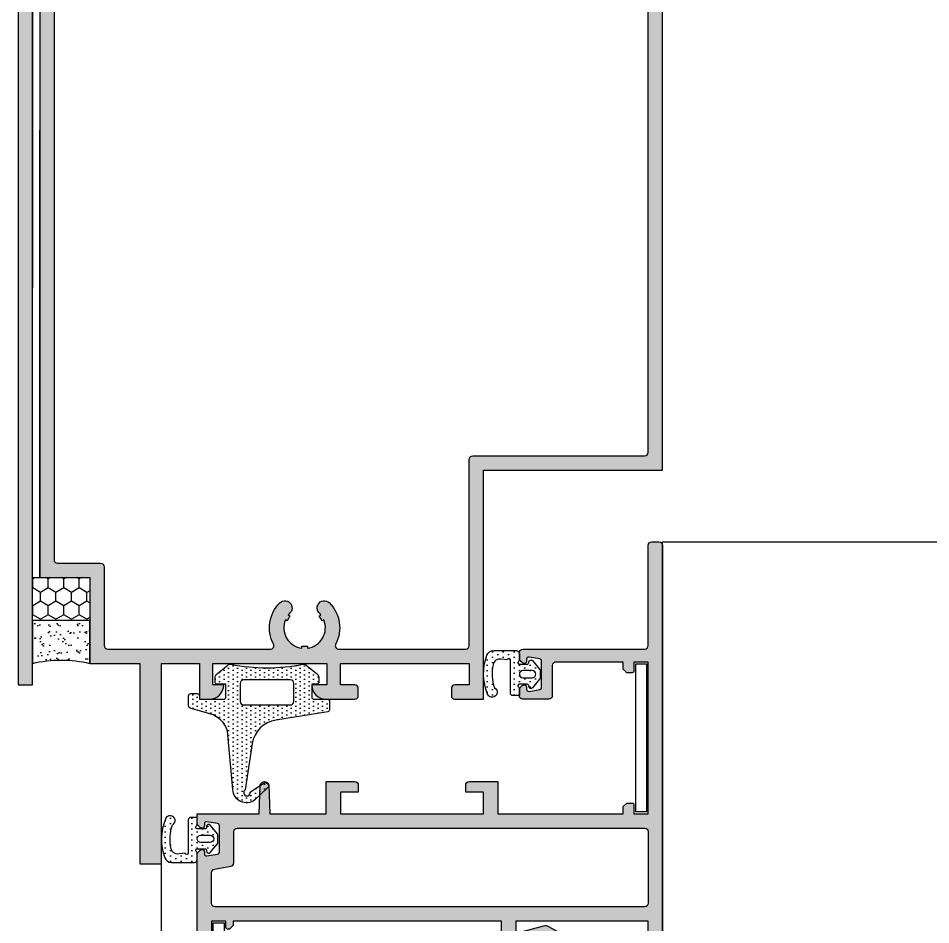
# Model space of a CAD drawing. Header units: millimetres. Extents: x 12351878 to 12381578, y 696206 to 738256.
# Drawn here: x 12366444.5 to 12366572, y 710675 to 710801.7 of the extents above; entities that cross this region are included whole.
import ezdxf

# ---------------------------------------------------------------- set-up
doc = ezdxf.new("R2010")
doc.units = ezdxf.units.MM
doc.header["$LTSCALE"] = 1000
doc.linetypes.add('HIDDEN', pattern=[0.125, 0.0625, -0.0625])
doc.linetypes.add('HIDDENX2', pattern=[19.049999999999997, 12.7, -6.35])
for name, color, linetype in [('ALUM', 1, 'Continuous'), ('ELASTOMER', 6, 'Continuous'), ('ELASTOMER-V', 241, 'Continuous'), ('EXTRUSION-V', 141, 'Continuous'), ('EXTRUSION1', 4, 'Continuous'), ('SFC-ELASTOMER', 6, 'Continuous'), ('SILICONE', 8, 'Continuous'), ('STEEL-V', 71, 'Continuous'), ('SYMBOL', 7, 'Continuous'), ('型材断面填充', 254, 'Continuous'), ('铝板断面填充', 14, 'Continuous')]:
    doc.layers.add(name, color=color, linetype=linetype)

# ---------------------------------------------------------------- blocks, each defined once
blk = doc.blocks.new('20221207-LC01')
at = {"layer": '型材断面填充', "linetype": 'ByBlock'}
h = blk.add_hatch(color=256, dxfattribs=at)
edge = h.paths.add_edge_path(flags=16)
edge.add_line((-77.49995091736491, -24.99999951523569), (-54.78643917713634, -24.99999951523205))
edge.add_arc((-54.78643917713634, -24.49999951523569), 0.499999999996362, 270, 387.5784680260456)
edge.add_arc((-49.99999999953434, -21.99999951012796), 4.900000002445059, 134.8571655565898, 207.5784680256722, ccw=False)
edge.add_arc((-52.75083308852481, -19.23541684094016), 1.00000000010651, 29.999999992380083, 134.8571655165819, ccw=False)
edge.add_arc((-52.75083308886678, -19.23541684479278), 1.0000000023364, -45.14283430269461, 30.000000173748788, ccw=False)
edge.add_arc((-49.99999999967258, -21.99999951409336), 2.900000000232935, 134.8571655231446, 142.071858230947)
edge.add_line((-52.28746859253442, -20.21744869068789), (-52.02485954591248, -20.3690660944485))
edge.add_arc((-49.99999999974534, -21.99999951378049), 2.599999999999641, 141.1501169029311, 158.8498830995593)
edge.add_line((-52.4248595458921, -21.06188641747576), (-52.68746859254315, -20.91026901369332))
edge.add_arc((-49.99999999976717, -21.99999951381324), 2.900000000008436, 157.9281417662872, 262.0718582336415)
edge.add_line((-50.3999999997759, -24.8722808370876), (-50.39999999976135, -24.56904602956638))
edge.add_arc((-49.99999999981083, -21.99999951385689), 2.59999999996913, 261.1501169025685, 278.8498830993819)
edge.add_line((-49.59999999977299, -24.56904602955183), (-49.59999999975844, -24.87228083710215))
edge.add_arc((-49.99999999976717, -21.9999995138387), 2.899999999995694, 277.9281417663882, 382.0718582338874)
edge.add_line((-47.31253140700574, -20.91026901371515), (-47.57514045364223, -21.06188641747576))
edge.add_arc((-49.99999999976717, -21.9999995138096), 2.59999999998967, 21.15011690121243, 38.84988309807128)
edge.add_line((-47.97514045363641, -20.3690660944485), (-47.71253140699991, -20.21744869068061))
edge.add_arc((-50.0000000237269, -21.99999948705226), 2.900000002440701, 37.92814105793242, 45.14283372835929)
edge.add_arc((-47.24916690957616, -19.23541684239899), 1.000000000254852, 149.9999999897899, 225.1428344636467, ccw=False)
edge.add_arc((-47.24916691276303, -19.23541684252632), 0.9999999975553509, 45.142834340520096, 149.9999998921747, ccw=False)
edge.add_arc((-49.99999999399006, -21.99999951306381), 4.899999995370117, -27.57846795289248, 45.14283448972873, ccw=False)
edge.add_arc((-45.21356081948034, -24.49999950881102), 0.500000000003097, 152.4215320474247, 270.0000000158415)
edge.add_line((-45.21356081934209, -24.99999950881465), (-27.50000233153696, -24.99999950377605))
edge.add_arc((-27.50000233168248, -24.49999950377605), 0.5, 270.0000000166752, 360)
edge.add_line((-27.00000233168248, -24.49999950377605), (-27.00000233168248, 1.499999999996362))
edge.add_arc((-26.50000233168248, 1.499999999996362), 0.5, 90, 180, ccw=False)
edge.add_line((-26.50000233168248, 1.999999999996362), (-2.5, 2))
edge.add_arc((-2.5, 2.5), 0.5, 270, 360)
edge.add_line((-2, 2.5), (-2, 97.5))
edge.add_arc((-2.5, 97.5), 0.5, 0, 90)
edge.add_line((-2.5, 98), (-45.21356082900456, 97.99999999999272))
edge.add_arc((-45.21356082900456, 97.49999999999272), 0.5, 90, 207.5784680611097)
edge.add_arc((-50.0000000007567, 94.9999999942047), 4.89999999757917, -45.14283440381678, 27.578468060813123, ccw=False)
edge.add_arc((-47.24916691277031, 92.235417327287), 0.9999999975561356, 210.0000001080058, 314.8571656596284, ccw=False)
edge.add_arc((-47.24916690957616, 92.23541732715967), 1.000000000259716, 134.8571655366488, 210.0000000101822, ccw=False)
edge.add_arc((-50.00000002376328, 94.99999997189298), 2.900000002518095, 314.857166270933, 322.0718589412621)
edge.add_line((-47.71253140699991, 93.21744917544129), (-47.97514045363641, 93.36906657920917))
edge.add_arc((-49.99999999975262, 94.99999999857391), 2.599999999980514, 321.1501169016652, 338.8498830984475)
edge.add_line((-47.57514045364223, 94.06188690222916), (-47.31253140700574, 93.91026949847583))
edge.add_arc((-49.99999999976717, 94.99999999859938), 2.899999999996318, 337.9281417661126, 442.0718582336118)
edge.add_line((-49.59999999975844, 97.87228132186283), (-49.59999999977299, 97.5690465143125))
edge.add_arc((-49.99999999981083, 94.99999999861757), 2.599999999968184, 81.15011690061799, 98.84988309743153)
edge.add_line((-50.39999999976135, 97.56904651432706), (-50.3999999997759, 97.87228132184828))
edge.add_arc((-49.99999999976717, 94.99999999857391), 2.900000000006504, 97.92814176635848, 202.0718582335795)
edge.add_line((-52.68746859254315, 93.91026949846128), (-52.4248595458921, 94.06188690223644))
edge.add_arc((-49.99999999975262, 94.99999999853753), 2.599999999991428, 201.1501169004238, 218.8498830971071)
edge.add_line((-52.02485954591248, 93.36906657920917), (-52.28746859253442, 93.21744917544856))
edge.add_arc((-49.99999999966531, 94.99999999883585), 2.900000000227811, 217.9281417686812, 225.1428344765507)
edge.add_arc((-52.75083308885951, 92.23541732954982), 1.000000002326399, -30.00000017377681, 45.142834302990025, ccw=False)
edge.add_arc((-52.75083308852481, 92.23541732570084), 1.000000000113936, 225.1428344832711, 330.0000000076199, ccw=False)
edge.add_arc((-49.99999999805004, 94.99999998826752), 4.899999998798195, 152.4215318748231, 225.142834376469, ccw=False)
edge.add_arc((-54.7864391680705, 97.49999999999636), 0.4999999999956397, 332.4215318743708, 450)
edge.add_line((-54.7864391680705, 97.99999999999636), (-77.49995091736491, 97.99999999999636))
edge.add_arc((-77.49995091736491, 97.49999999999636), 0.5, 90, 180)
edge.add_line((-77.99995091736491, 97.49999999999636), (-77.99995091736491, 86.49999999998909))
edge.add_arc((-78.49995091736491, 86.49999999998909), 0.5, -90, 0, ccw=False)
edge.add_line((-78.49995091736491, 85.99999999998909), (-84.49995091736491, 85.99999999998909))
edge.add_arc((-84.49995091736491, 85.49999999998909), 0.5, 90, 180)
edge.add_line((-84.99995091736491, 85.49999999998909), (-84.99995091736491, -12.49999951354039))
edge.add_arc((-84.49995091736491, -12.49999951354039), 0.5, 180, 270)
edge.add_line((-84.49995091736491, -12.99999951354039), (-78.49995091736491, -12.99999951354039))
edge.add_arc((-78.49995091736491, -13.49999951354039), 0.5, 0, 90, ccw=False)
edge.add_line((-77.99995091736491, -13.49999951354039), (-77.99995091736491, -24.49999951523569))
edge.add_arc((-77.49995091736491, -24.49999951523569), 0.5, 180, 270)
edge = h.paths.add_edge_path()
edge.add_line((-86.99995091736491, 87.99999999998909), (-86.99995091736491, -14.99999951354039))
edge.add_line((-86.99995091736491, -14.99999951354039), (-79.99995091736491, -14.99999951354039))
edge.add_line((-79.99995091736491, -14.99999951354039), (-79.99995091736491, -26.99999951354039))
edge.add_line((-79.99995091736491, -26.99999951354039), (-73.00000233168248, -26.99999951354039))
edge.add_line((-73.00000233168248, -26.99999951354039), (-73.00000233168248, -54.99999950539859))
edge.add_line((-73.00000233168248, -54.99999950539859), (-70.00000233168248, -54.99999950539859))
edge.add_line((-70.00000233168248, -54.99999950539859), (-70.00000233168976, -26.99999951354039))
edge.add_line((-70.00000233168976, -26.99999951354039), (-64.70000233291648, -26.99999951354403))
edge.add_line((-64.70000233291648, -26.99999951354403), (-64.7000023315777, -31.99999951352947))
edge.add_line((-64.7000023315777, -31.99999951352947), (-63.30000233161263, -31.9999995131584))
edge.add_arc((-63.30000233215105, -29.9999995131584), 2, 270.0000000154246, 360.0000000156331)
edge.add_line((-61.30000233215105, -29.9999995126127), (-62.80000233215105, -29.99999951302016))
edge.add_line((-62.80000233215105, -29.99999951302016), (-62.80000233295141, -26.99999951354403))
edge.add_line((-62.80000233295141, -26.99999951354403), (-46.90000233295723, -26.99999950926576))
edge.add_line((-46.90000233295723, -26.99999950926576), (-46.90000233215687, -29.99999950926576))
edge.add_line((-46.90000233215687, -29.99999950926576), (-49.0000023321918, -29.99999950981874))
edge.add_arc((-47.00000233217725, -29.99999950928031), 2.000000000014552, 180.0000000154246, 270.0000000154246)
edge.add_line((-47.00000233163883, -31.99999950929487), (-43.00000233165338, -31.99999950821802))
edge.add_arc((-43.00000233179162, -31.49999950821439), 0.500000000003638, 270.0000000158415, 360.0000000158415)
edge.add_line((-42.50000233178434, -31.49999950807614), (-42.50000233204628, -30.49999950390702))
edge.add_arc((-43.00000233204628, -30.49999950403799), 0.5, 1.50077398755163e-08, 90)
edge.add_line((-43.00000233204628, -29.99999950404163), (-45.00000233217725, -29.99999950404163))
edge.add_line((-45.00000233217725, -29.99999950404163), (-45.00000233299215, -26.99999950875645))
edge.add_line((-45.00000233299215, -26.99999950875645), (-27.00000233299215, -26.99999950363417))
edge.add_line((-27.00000233299215, -26.99999950363417), (-27.00000233217725, -29.99999950363417))
edge.add_line((-27.00000233217725, -29.99999950363417), (-29.0000023321918, -29.99999950417623))
edge.add_arc((-29.00000233205355, -30.49999950418351), 0.500000000007276, 90.00000001584151, 180.0000000158415)
edge.add_line((-29.50000233206083, -30.49999950432175), (-29.50000233178434, -31.49999950432539))
edge.add_arc((-29.00000233178434, -31.49999950418714), 0.5, 180.0000000158415, 270.0000000150077)
edge.add_line((-29.00000233165338, -31.99999950418714), (-25.00000233168248, -31.99999950313941))
edge.add_line((-25.00000233168248, -31.99999950313941), (-25.00000233168248, -3.637978807091713e-12))
edge.add_line((-25.00000233168248, -3.637978807091713e-12), (0, 0))
edge.add_line((0, 0), (0, 100))
edge.add_line((0, 100), (-79.99995091736491, 99.99999999998909))
edge.add_line((-79.99995091736491, 99.99999999998909), (-79.99995091736491, 87.99999999998545))
edge.add_line((-79.99995091736491, 87.99999999998545), (-86.99995091736491, 87.99999999998909))
at = {"color": 0, "linetype": 'ByBlock'}
for points in [[(-86.99995091736491, 87.99999999998909), (-86.99995091736491, -14.99999951354039), (-79.99995091736491, -14.99999951354039), (-79.99995091736491, -26.99999951354039), (-73.00000233168248, -26.99999951354039), (-73.00000233168248, -54.99999950539859), (-70.00000233168248, -54.99999950539859), (-70.00000233168976, -26.99999951354039), (-64.70000233291648, -26.99999951354403), (-64.7000023315777, -31.99999951352947), (-63.30000233161263, -31.9999995131584, 0.4142135623741606), (-61.30000233215105, -29.9999995126127), (-62.80000233215105, -29.99999951302016), (-62.80000233295141, -26.99999951354403), (-46.90000233295723, -26.99999950926576), (-46.90000233215687, -29.99999950926576), (-49.0000023321918, -29.99999950981874, 0.414213562373095), (-47.00000233163883, -31.99999950929487), (-43.00000233165338, -31.99999950821802, 0.414213562373095), (-42.50000233178434, -31.49999950807614), (-42.50000233204628, -30.49999950390702, 0.4142135622963762), (-43.00000233204628, -29.99999950404163), (-45.00000233217725, -29.99999950404163), (-45.00000233299215, -26.99999950875645), (-27.00000233299215, -26.99999950363417), (-27.00000233217725, -29.99999950363417), (-29.0000023321918, -29.99999950417623, 0.4142135623730949), (-29.50000233206083, -30.49999950432175), (-29.50000233178434, -31.49999950432539, 0.414213562368833), (-29.00000233165338, -31.99999950418714), (-25.00000233168248, -31.99999950313941), (-25.00000233168248, -3.637978807091713e-12), (0, 0), (0, 100)], [(-84.99995091736491, 85.49999999998909), (-84.99995091736491, -12.49999951354039, 0.4142135623730951), (-84.49995091736491, -12.99999951354039), (-78.49995091736491, -12.99999951354039, -0.4142135623730951), (-77.99995091736491, -13.49999951354039), (-77.99995091736491, -24.49999951523569, 0.4142135623731372), (-77.49995091736491, -24.99999951523569), (-54.78643917713634, -24.99999951523205, 0.5633472678043697), (-54.34325036459632, -24.26851803338286, -0.3284028120974007), (-53.45617490524455, -18.52654948959753, -0.4923708654871847), (-51.88480768457521, -18.73541684099837, -0.3401494536385479), (-52.04549126834172, -19.94428419548785, 0.03149043851931676), (-52.28746859253442, -20.21744869068789), (-52.02485954591248, -20.3690660944485, 0.07738371066642641), (-52.4248595458921, -21.06188641747576), (-52.68746859254315, -20.91026901369332, 0.4885090795923232), (-50.3999999997759, -24.8722808370876), (-50.39999999976135, -24.56904602956638, 0.07738371066723983), (-49.59999999977299, -24.56904602955183), (-49.59999999975844, -24.87228083710215, 0.4885090795927997), (-47.31253140700574, -20.91026901371515), (-47.57514045364223, -21.06188641747576, 0.0773837106674389), (-47.97514045363641, -20.3690660944485), (-47.71253140699991, -20.21744869068061, 0.03149043835601448), (-47.95450872664514, -19.94428419360338, -0.340149453623666), (-48.11519231348939, -18.73541684211887, -0.4923708656360099), (-46.54382509607967, -18.52654949475618, -0.3284028119693903), (-45.65674963231868, -24.26851802752572, 0.5633472674795836), (-45.21356081934209, -24.99999950881465), (-27.50000233153696, -24.99999950377605, 0.4142135622897988), (-27.00000233168248, -24.49999950377605), (-27.00000233168248, 1.499999999996362, -0.414213562373095), (-26.50000233168248, 1.999999999996362), (-2.5, 2, 0.4142135623730508), (-2, 2.5), (-2, 97.5, 0.414213562373095)]]:
    blk.add_lwpolyline(points, format="xyb", dxfattribs=at)
blk = doc.blocks.new('SZ1605-JT-004')
at = {"layer": 'ELASTOMER-V', "linetype": 'ByBlock'}
h = blk.add_hatch(dxfattribs=at)
h.set_pattern_fill('DOTS', color=256, scale=10, style=0)
h.set_pattern_definition([(0, (-850.6964605881403, 1444.507821883144), (0.3125, 0.625), [0, -0.625])])
edge = h.paths.add_edge_path(flags=16)
edge.add_arc((-0.5000000008749503, -3.249999999863559), 0.4999999999981974, 269.9999999847857, 359.99999998436505, ccw=False)
edge.add_line((-0.5000000010077201, -3.749999999861757), (-3.000000001015337, -3.749999999192369))
edge.add_arc((-3.000000000874891, -3.249999999194145), 0.4999999999982236, 179.999999983955, 269.9999999839061, ccw=False)
edge.add_line((-3.500000000873115, -3.249999999054126), (-3.499999999126885, 3.250000000938599))
edge.add_arc((-2.999999999121383, 3.250000000805767), 0.5000000000055018, 89.99999998520587, 179.9999999847787, ccw=False)
edge.add_line((-2.99999999899228, 3.750000000811269), (-0.4999999989886419, 3.750000000138243))
edge.add_arc((-0.4999999991250781, 3.250000000136412), 0.500000000001831, -1.563171281304676e-08, 89.99999998436562, ccw=False)
edge.add_line((8.767528925091028e-10, 3.25), (-8.767528925091028e-10, -3.25))
edge = h.paths.add_edge_path()
edge.add_arc((-2.200000002887805, -10.64999999944155), 0.2999999999941565, 269.9999999872113, 359.9999999879061)
edge.add_line((-1.900000002893648, -10.64999999950487), (-1.900000002627166, -9.749240387185637))
edge.add_arc((-2.200000002649631, -9.749240387077862), 0.3000000000224645, 359.9999999794165, 449.9999999825431)
edge.add_line((-2.200000002558227, -9.449240387055397), (-2.700000002554589, -9.449240386926249))
edge.add_line((-2.700000002554589, -9.449240386926249), (-2.700000001645776, -6.049999999313513))
edge.add_arc((-2.400000001622516, -6.0499999993757), 0.3000000000232603, 89.99999999055501, 179.9999999881232, ccw=False)
edge.add_line((-2.400000001573062, -5.74999999935244), (-0.6000000015228579, -5.749999999839929))
edge.add_line((-0.6000000015228579, -5.749999999839929), (-0.6000000018584615, -6.949999999847932))
edge.add_arc((-0.3000000018687389, -6.949999999922966), 0.2999999999897226, 179.9999999856697, 269.9999999860171)
edge.add_line((-0.3000000019419531, -7.249999999912689), (0.3928932168346364, -7.250000000111868))
edge.add_arc((0.3928932169608594, -6.750000000111105), 0.500000000000763, 269.9999999855359, 314.9999999852151)
edge.add_line((0.7464466074634402, -7.103553390796151), (2.060866788474414, -5.489133210591717))
edge.add_arc((1.707313397950174, -5.135579819850358), 0.5000000000558977, 314.9999999824071, 370.7625914755091)
edge.add_arc((27.45086943499433, 0.001267852908605739), 25.75107601300563, 168.7100178088475, 191.2946762483477, ccw=False)
edge.add_arc((1.706892639205535, 5.136006422756474), 0.5000000000004053, 349.2421025465158, 405.0046940726421)
edge.add_line((2.060417063035857, 5.489588777740209), (0.7399360367954841, 7.103901266391631))
edge.add_arc((0.3864116129437632, 6.75031891141315), 0.5000000000118195, 45.0046940704823, 89.25724194303089)
edge.add_line((0.3928932182167273, 7.250276898452967), (-0.3000000014349098, 7.250276898657376))
edge.add_arc((-0.3000000015124442, 6.950276898666516), 0.2999999999908596, 89.99999998519202, 179.9999999879712)
edge.add_line((-0.6000000015033038, 6.950276898729498), (-0.6000000015228579, 6.250000000221917))
edge.add_line((-0.6000000015228579, 6.250000000221917), (-2.399999998338899, 6.250000000653017))
edge.add_arc((-2.399999998277394, 6.550000000641717), 0.2999999999886995, 179.9999999858217, 269.99999998825353, ccw=False)
edge.add_line((-2.699999998266094, 6.550000000715954), (-2.699999997737905, 8.450000000682849))
edge.add_arc((-2.999999997732061, 8.450000000766863), 0.2999999999941565, 359.9999999839544, 449.999999983607)
edge.add_line((-2.999999997646228, 8.75000000076102), (-4.140427796901349, 8.750000001113222))
edge.add_arc((-4.140427796959449, 8.4500000010945), 0.3000000000187217, 89.99999998890385, 170.875838296499)
edge.add_line((-4.436631904026967, 8.497572335150835), (-5.601752858219697, 1.243069933028892))
edge.add_arc((-9.551140952159072, 1.877367720787923), 4.000000000013261, 279.5233021466668, 350.87583829100487, ccw=False)
edge.add_line((-8.889346097167618, -2.067505860204619), (-15.37138007925751, -3.054280149859551))
edge.add_arc((-15.7482888251565, -2.790198306013025), 0.4602167130651936, 79.16332602017582, 324.982918093333, ccw=False)
edge.add_line((-15.66176347161445, -2.338188586893011), (-14.44035743528366, -0.5039924235425133))
edge.add_arc((-14.79031318933044, -0.231685995970811), 0.4434183355335125, 322.1129177912288, 502.1123893454858)
edge.add_line((-15.14026643184798, 0.04062365927256906), (-15.14033163361091, 0.04053984582242265))
edge.add_line((-15.14033163361091, 0.04053984582242265), (-16.76526929391548, -1.717044602410169))
edge.add_arc((-15.29424312030728, -2.879164187385872), 1.874683955557436, 141.6910508037163, 269.2430670461766)
edge.add_line((-15.31900879763634, -4.753684551225888), (-7.15508850207334, -5.509500561391178))
edge.add_arc((-8.22023164564763, -8.982663963868749), 3.632821759543523, 16.200606559951325, 72.95037040518719, ccw=False)
edge.add_line((-4.731666578613499, -7.96910207149017), (-3.961206556276011, -10.73062063064936))
edge.add_arc((-3.672242347846894, -10.64999999904222), 0.2999999999896653, 195.5890319415466, 269.9999999821259)
edge.add_line((-3.672242347940482, -10.94999999903189), (-2.200000002954766, -10.9499999994357))
at = {"color": 0, "linetype": 'ByBlock'}
for points in [[(-2.200000002954766, -10.9499999994357, 0.4142135623766467), (-1.900000002893648, -10.64999999950487), (-1.900000002627166, -9.749240387185637, 0.4142135623890781), (-2.200000002558227, -9.449240387055397), (-2.700000002554589, -9.449240386926249), (-2.700000001645776, -6.049999999313513, -0.4142135623606638), (-2.400000001573062, -5.74999999935244), (-0.6000000015228579, -5.749999999839929), (-0.6000000018584615, -6.949999999847932, 0.4142135623748712), (-0.3000000019419531, -7.249999999912689), (0.3928932168346364, -7.250000000111868, 0.1989123673782028), (0.7464466074634402, -7.103553390796151), (2.060866788474414, -5.489133210591717, 0.2482280009877807), (2.198518089492609, -5.042209851109874, -0.0988643923806305), (2.198104978486072, 5.042676696843728, 0.2482280011407555), (2.060417063035857, 5.489588777740209), (0.7399360367954841, 7.103901266391631, 0.1955241382558721), (0.3928932182167273, 7.250276898452967), (-0.3000000014349098, 7.250276898657376, 0.4142135623873022), (-0.6000000015033038, 6.950276898729498), (-0.6000000015228579, 6.250000000221917), (-2.399999998338899, 6.250000000653017, -0.4142135623855264), (-2.699999998266094, 6.550000000715954), (-2.699999997737905, 8.450000000682849, 0.4142135623713191), (-2.999999997646228, 8.75000000076102), (-4.140427796901349, 8.750000001113222, 0.3683041083923929), (-4.436631904026967, 8.497572335150835), (-5.601752858219697, 1.243069933028892, -0.321799205191118), (-8.889346097167618, -2.067505860204619), (-15.37138007925751, -3.054280149859551, -1.838318509994715), (-15.66176347161445, -2.338188586893011), (-14.44035743528366, -0.5039924235425133, 0.9999953884515681), (-15.14026643184798, 0.04062365927256906), (-15.14033163361091, 0.04053984582242265), (-16.76526929391548, -1.717044602410169, 0.6221547316065225), (-15.31900879763634, -4.753684551225888), (-7.15508850207334, -5.509500561391178, -0.2528056824477098), (-4.731666578613499, -7.96910207149017), (-3.961206556276011, -10.73062063064936, 0.336590459500588), (-3.672242347940482, -10.94999999903189)], [(-8.767528925091028e-10, -3.25, -0.4142135623709447), (-0.5000000010077201, -3.749999999861757), (-3.000000001015337, -3.749999999192369, -0.4142135623728453), (-3.500000000873115, -3.249999999054126), (-3.499999999126885, 3.250000000938599, -0.4142135623709116), (-2.99999999899228, 3.750000000811269), (-0.4999999989886419, 3.750000000138243, -0.414213562373081), (8.767528925091028e-10, 3.25)]]:
    blk.add_lwpolyline(points, format="xyb", close=True, dxfattribs=at)
blk = doc.blocks.new('JT05373')
at = {"layer": 'ELASTOMER-V'}
h = blk.add_hatch(dxfattribs=at)
h.set_pattern_fill('DOTS', color=256, scale=12, style=0)
h.set_pattern_definition([(0, (0, 0), (0.375, 0.75), [0, -0.75])])
edge = h.paths.add_edge_path()
edge.add_arc((-0.0763210590745434, -0.7063478146619487), 6.193675786732129, 258.3941356177148, 288.6902274713021)
edge.add_arc((2.526881152118137, -6.882889276916009), 0.6915485272709027, -69.61764635176979, 153.414606885121, ccw=False)
edge.add_arc((-0.0763210590488491, -0.7063478146910729), 7.39367578670092, 249.6899545059352, 292.62268235871943, ccw=False)
edge.add_arc((-2.295566458128619, -6.702516585162831), 1.000000000010018, 180.0000000006763, 249.6899545066295, ccw=False)
edge.add_line((-3.295566458138637, -6.702516585174634), (-3.295566458138637, -3.5))
edge.add_arc((-2.895566458138637, -3.500000000000363), 0.3999999999999999, 90.00000000005213, 179.9999999999479, ccw=False)
edge.add_line((-2.895566458139002, -3.100000000000363), (-2.024263905258521, -3.100000000000363))
edge.add_arc((-2.024263905258939, -3.399999999998935), 0.2999999999985716, 44.99992386730253, 89.9999999999203, ccw=False)
edge.add_line((-1.812131589030286, -3.187868247518053), (-1.75857881054344, -3.241421168322631))
edge.add_arc((-1.617157266391538, -3.100000000000227), 0.199999999999955, 224.9999238677787, 270.0000000002469)
edge.add_line((-1.617157266390677, -3.300000000000181), (-1.600000000002182, -3.300000000000181))
edge.add_arc((-1.600000000002188, -3.100000000000357), 0.1999999999998243, 270.0000000000017, 359.9999999999982)
edge.add_line((-1.400000000002364, -3.100000000000363), (-1.400000000002364, -2))
edge.add_arc((-1.600000000002182, -2), 0.1999999999998181, 0, 90)
edge.add_line((-1.600000000002182, -1.800000000000181), (-1.700000000001637, -1.800000000000181))
edge.add_arc((-1.700000000002208, -1.50000000000014), 0.3000000000000413, 130.0001855315644, 270.0000000001091, ccw=False)
edge.add_line((-1.892837027074165, -1.270187291495858), (-0.7010912716314124, -0.2701872914958585))
edge.add_arc((-0.5082542445606919, -0.4999999999994291), 0.2999999999987015, 90.00000000000222, 130.0001855314708, ccw=False)
edge.add_line((-0.5082542445607033, -0.2000000000007276), (0, -0.1999999999998181))
edge.add_line((0, -0.1999999999998181), (0.5082542445570652, -0.2000000000007276))
edge.add_arc((0.5082542445566994, -0.500000000002423), 0.3000000000016953, 49.99981446846698, 89.99999999993008, ccw=False)
edge.add_line((0.7010912716295934, -0.270187291496768), (1.892837027069617, -1.270187291498587))
edge.add_arc((1.699999999998214, -1.50000000000307), 0.2999999999998398, -90.0000000000411, 49.999814468541274, ccw=False)
edge.add_line((1.699999999997999, -1.80000000000291), (1.599999999997635, -1.80000000000291))
edge.add_arc((1.599999999996691, -2.000000000002693), 0.1999999999997834, 89.99999999972954, 179.9999999997494)
edge.add_line((1.399999999996907, -2.000000000001818), (1.399999999995088, -3.100000000002181))
edge.add_arc((1.59999999999585, -3.100000000002148), 0.2000000000007622, 180.0000000000099, 269.9999999999901)
edge.add_line((1.599999999995816, -3.30000000000291), (1.617157266383401, -3.30000000000291))
edge.add_arc((1.61715726638432, -3.100000000003094), 0.1999999999998159, 269.9999999997366, 315.0000761322378)
edge.add_line((1.758578810536164, -3.241421168325358), (1.81213158902301, -3.187868247520782))
edge.add_arc((2.02426390525094, -3.400000000003025), 0.2999999999990232, 89.99999999976802, 135.0000761324161, ccw=False)
edge.add_line((2.024263905252155, -3.100000000004001), (2.995566458150278, -3.100000000004001))
edge.add_line((2.995566458150278, -3.100000000004001), (2.995566458150278, -3.999027377872153))
edge.add_arc((2.64605907391342, -3.999027377873972), 0.3495073842368583, -89.9999999997018, 2.9820057534379885e-10, ccw=False)
edge.add_line((2.646059073915239, -4.34853476211083), (-1.585647572646848, -4.352758340185573))
edge.add_line((-1.585647572646848, -4.352758340185573), (-1.994543004781007, -4.352758340185573))
edge.add_arc((-1.987906193095114, -4.557694801833337), 0.2050438991583492, 91.85486000845304, 270.4318504626472)
edge.add_line((-1.986360748298466, -4.762732876791233), (-2.109431783959735, -5.641032870539675))
edge.add_arc((-1.121175313523725, -5.793837152697392), 1.000000000002187, 171.2105260459459, 258.3941356177748)
edge = h.paths.add_edge_path(flags=16)
edge.add_arc((0, -2.600007318727875), 0.5, 180, 360)
edge.add_line((0.5, -2.600007318727875), (0.5, -1.299999999998362))
edge.add_arc((0, -1.299999999998362), 0.5, 0, 180)
edge.add_line((-0.5, -1.299999999998362), (-0.5, -2.600007318727875))
at = {"color": 0, "linetype": 'ByBlock'}
for points in [[(-1.322353495865172, -6.773391816283947, 0.1329670588148655), (1.908451185678131, -6.573399790536313, -1.46914110653834), (2.767735996925694, -7.53113946727717, -0.1895518385548951), (-2.642666541563812, -7.64034467820511, -0.313812104236268), (-3.295566458138637, -6.702516585174634), (-3.295566458138637, -3.5, -0.4142135623725622), (-2.895566458139002, -3.100000000000363), (-2.024263905258521, -3.100000000000363, -0.1989127127144135), (-1.812131589030286, -3.187868247518053), (-1.75857881054344, -3.241421168322631, 0.1989127127137351), (-1.617157266390677, -3.300000000000181), (-1.600000000002182, -3.300000000000181, 0.4142135623730774), (-1.400000000002364, -3.100000000000363), (-1.400000000002364, -2, 0.4142135623730951), (-1.600000000002182, -1.800000000000181), (-1.700000000001637, -1.800000000000181, -0.7002063317699476), (-1.892837027074165, -1.270187291495858), (-0.7010912716314124, -0.2701872914958585, -0.1763278154117119), (-0.5082542445607033, -0.2000000000007276), (0, -0.1999999999998181), (0.5082542445570652, -0.2000000000007276, -0.1763278154116867), (0.7010912716295934, -0.270187291496768), (1.892837027069617, -1.270187291498587, -0.7002063317701924), (1.699999999997999, -1.80000000000291), (1.599999999997635, -1.80000000000291, 0.4142135623731968), (1.399999999996907, -2.000000000001818), (1.399999999995088, -3.100000000002181, 0.4142135623729934), (1.599999999995816, -3.30000000000291), (1.617157266383401, -3.30000000000291, 0.1989127127138851), (1.758578810536164, -3.241421168325358), (1.81213158902301, -3.187868247520782, -0.1989127127145508), (2.024263905252155, -3.100000000004001), (2.995566458150278, -3.100000000004001), (2.995566458150278, -3.999027377872153, -0.414213562373095), (2.646059073915239, -4.34853476211083), (-1.585647572646848, -4.352758340185573), (-1.994543004781007, -4.352758340185573, 0.9876583702711575), (-1.986360748298466, -4.762732876791233), (-2.109431783959735, -5.641032870539675, 0.3998885086682749)], [(-0.5, -2.600007318727875, 0.9999999999999998), (0.5, -2.600007318727875), (0.5, -1.299999999998362, 0.9999999999999998), (-0.5, -1.299999999998362)]]:
    blk.add_lwpolyline(points, format="xyb", close=True, dxfattribs=at)
blk = doc.blocks.new('20210922-LC02')
at = {"layer": '型材断面填充', "linetype": 'ByBlock'}
h = blk.add_hatch(color=256, dxfattribs=at)
edge = h.paths.add_edge_path(flags=16)
edge.add_line((13.00000322275264, 62.500004285248), (13.00000322285268, 2.500000007777999))
edge.add_arc((12.50000322285268, 2.500000007777999), 0.5, -89.99999996477351, 0, ccw=False)
edge.add_line((12.50000322316009, 2.000000007777999), (8.231602136373112, 2.000000005151378))
edge.add_arc((8.23160213607298, 2.500000005151378), 0.5, 190.0000000157251, 270.00000003439277, ccw=False)
edge.add_line((7.739198259590921, 2.413175916182809), (7.338292741342229, 4.686824089614674))
edge.add_arc((6.845888864860171, 4.600000000646105), 0.4999999999997798, 10.00000001572509, 90.00000000604479)
edge.add_line((6.845888864807421, 5.100000000646105), (2.500004421928679, 5.10000000018772))
edge.add_arc((2.500004421885023, 5.600000000194996), 0.500000000007276, 180.0000000667011, 270.00000000500256, ccw=False)
edge.add_line((2.000004421877748, 5.599999999612919), (2.000004359460945, 62.50000428468047))
edge.add_arc((2.500004359453669, 62.50000428525527), 0.499999999992724, 90, 180.0000000658673, ccw=False)
edge.add_line((2.500004359453669, 63.000004285248), (12.50000322275264, 63.000004285248))
edge.add_arc((12.50000322275264, 62.500004285248), 0.5, 0, 90, ccw=False)
edge = h.paths.add_edge_path()
edge.add_arc((5.624264069469064, 0.300000001276203), 0.2999999999810825, 225.0000000176868, 270.0000000149382, ccw=False)
edge.add_line((5.412132035191462, 0.0878679668676341), (5.087867966283738, 0.4121320355698117))
edge.add_arc((5.292152450439971, 0.6318314883028506), 0.2999999999969582, 166.8660506308983, 227.0822104571866, ccw=False)
edge.add_arc((5.300000000737782, 0.7000000012194505), 0.2999999999901775, 90.0000000166753, 180.0000000277921, ccw=False)
edge.add_line((5.300000000650471, 1.000000001207809), (5.600000000617001, 1.00000000129512))
edge.add_arc((5.60000000052969, 1.300000001290755), 0.2999999999956344, 270.0000000166752, 370.0000000153707)
edge.add_line((5.895442326413104, 1.352094454668986), (5.630951854944215, 2.852094454603503))
edge.add_arc((5.335509529082628, 2.800000001225271), 0.2999999999721339, 10.00000001609464, 90.00000001806485)
edge.add_line((5.335509528988041, 3.100000001199078), (1.664490471011959, 3.100000000064028))
edge.add_arc((1.664490471112003, 2.800000000082946), 0.2999999999810825, 90.00000001910708, 170.0000000152791)
edge.add_line((1.369048145212219, 2.852094453301106), (1.104557674585521, 1.352094453272002))
edge.add_arc((1.40000000055079, 1.300000000046566), 0.3000000000477085, 170.0000000160823, 270.0000000166752)
edge.add_line((1.400000000638101, 1), (1.700000000839282, 1.000000000087311))
edge.add_arc((1.709758729813984, 0.7001587633712916), 0.3000000000443233, -14.654060669926082, 91.8641087925539, ccw=False)
edge.add_arc((1.700000000748332, 0.6242640688433312), 0.3000000000301952, -44.999999982804525, 2.7791884349426255e-09, ccw=False)
edge.add_line((1.912132035189643, 0.4121320345293498), (1.587867966563863, 0.08786796569620492))
edge.add_arc((1.375735932178941, 0.2999999999374268), 0.2999999999393411, 269.9999999986104, 315.00000001940634, ccw=False)
edge.add_line((1.375735932171665, 0), (0, 0))
edge.add_line((0, 0), (-1.818989403545856e-12, 8.655628469205112))
edge.add_line((-1.818989403545856e-12, 8.655628469205112), (-4.043153592479939, 8.813495291826257))
edge.add_arc((-3.890202665206743, 9.403799286905269), 0.6097973374490678, 104.5261922087627, 255.4738078161085, ccw=False)
edge.add_line((-4.043153592736417, 9.994103281918797), (-1.818989403545856e-12, 10.16506161871803))
edge.add_line((-1.818989403545856e-12, 10.16506161871803), (-2.382876118645072e-09, 18.00000439462747))
edge.add_line((-2.382876118645072e-09, 18.00000439462747), (-4.500000002382876, 18.00000439341238))
edge.add_line((-4.500000002382876, 18.00000439341238), (-4.500000003463356, 22.00000439341238))
edge.add_arc((-4.000000003461537, 22.00000439355063), 0.500000000001819, 90.0000000147993, 180.0000000158415, ccw=False)
edge.add_line((-4.000000003590685, 22.50000439355063), (-3.000000003576133, 22.50000439381984))
edge.add_line((-3.000000003576133, 22.50000439381984), (-3.000000002906745, 20.00000439381984))
edge.add_line((-3.000000002906745, 20.00000439381984), (-2.935848897323012e-09, 20.00000439462019))
edge.add_line((-2.935848897323012e-09, 20.00000439462019), (-8.290953701362014e-09, 40.00000439462019))
edge.add_line((-8.290953701362014e-09, 40.00000439462019), (-3.000000008290954, 40.00000439381984))
edge.add_line((-3.000000008290954, 40.00000439381984), (-3.000000007650669, 37.50000439381984))
edge.add_line((-3.000000007650669, 37.50000439381984), (-4.00000000763248, 37.5000043935579))
edge.add_arc((-4.000000007767085, 38.0000043935579), 0.5, 180.0000000150077, 270.00000001542463, ccw=False)
edge.add_line((-4.500000007767085, 38.00000439342693), (-4.500000008814823, 42.00000439341238))
edge.add_line((-4.500000008814823, 42.00000439341238), (-8.843926480039954e-09, 42.00000439462747))
edge.add_line((-8.843926480039954e-09, 42.00000439462747), (1.143710687756538e-05, 59.50000203882519))
edge.add_line((1.143710687756538e-05, 59.50000203882519), (-0.9999055644893815, 59.50000219870708))
edge.add_line((-0.9999055644893815, 59.50000219870708), (-1.499923565055724, 60.00000651217124))
edge.add_line((-1.499923565055724, 60.00000651217124), (-1.499932565238851, 60.74998796438013))
edge.add_arc((-1.24994933000562, 60.74999696405575), 0.2499832353952297, 90.00100836762567, 180.0020627120447, ccw=False)
edge.add_line((-1.249953729544359, 60.99998019941268), (9.244116881745867e-06, 61.00000219790672))
edge.add_line((9.244116881745867e-06, 61.00000219790672), (1.021810385282151e-05, 62.99998592787597))
edge.add_line((1.021810385282151e-05, 62.99998592787597), (-21.19999054257278, 63.00000167413236))
edge.add_line((-21.19999054257278, 63.00000167413236), (-21.19999202806684, 61.00000219795038))
edge.add_line((-21.19999202806684, 61.00000219795038), (-19.95002659492457, 60.99998019941268))
edge.add_arc((-19.9500309944633, 60.74999696405575), 0.2499832353956363, -0.0020627120446761182, 89.99899163237433, ccw=False)
edge.add_line((-19.70004775923007, 60.74998796438013), (-19.7000567594132, 60.00000651217124))
edge.add_line((-19.7000567594132, 60.00000651217124), (-20.20007475997954, 59.50000219870708))
edge.add_line((-20.20007475997954, 59.50000219870708), (-21.1999917615758, 59.50000203882519))
edge.add_line((-21.1999917615758, 59.50000203882519), (-21.20000012401579, 50.10000253350881))
edge.add_arc((-20.70000012401761, 50.10000216213666), 0.4999999999983189, 179.9999574438861, 269.9999534364026)
edge.add_line((-20.70000053036165, 49.60000216213666), (-16.49999629341801, 49.59999874882487))
edge.add_arc((-16.49999669976387, 49.09999874883215), 0.4999999999928891, 2.979620001042349e-05, 89.99995343619418, ccw=False)
edge.add_line((-15.99999669977115, 49.09999900885305), (-15.99999482760359, 45.50000425038888))
edge.add_arc((-16.49999482760904, 45.50000399036799), 0.5000000000055246, -89.9999428013345, 2.979620001042349e-05, ccw=False)
edge.add_line((-16.49999432845652, 45.00000399036071), (-17.37573630966654, 44.99999966339237))
edge.add_arc((-17.37573660916132, 45.29999966334435), 0.2999999999521282, 224.9999534363291, 270.00005719929084, ccw=False)
edge.add_line((-17.58786881588094, 45.08786780141963), (-17.91213262108067, 45.41213213367882))
edge.add_arc((-17.70000041429557, 45.62426399565447), 0.3000000000346204, 179.9999534496039, 224.9999534343639, ccw=False)
edge.add_arc((-17.70975908171204, 45.7001586981205), 0.3000000000473347, 91.8640622550214, 194.6540141241192, ccw=False)
edge.add_line((-17.71951756714589, 45.99999994276732), (-17.40000010896074, 45.99999968309567))
edge.add_arc((-17.39999986515795, 46.29999968314223), 0.3000000000466652, 269.9999534370975, 369.9999534379202)
edge.add_line((-17.10455749687389, 46.35209389635565), (-17.36904674891957, 47.85209411125106))
edge.add_arc((-17.66448911714178, 47.79999989805219), 0.2999999999825969, 9.999953437234367, 89.99995343605522)
edge.add_line((-17.66448887333354, 48.09999989803327), (-21.3355079313078, 48.10000288143056))
edge.add_arc((-21.33550817511241, 47.80000288145675), 0.2999999999739056, 89.99995343675003, 169.9999534393368)
edge.add_line((-21.63095045865703, 47.85209757483972), (-21.89544214869602, 46.35209778977878))
edge.add_arc((-21.59999986513139, 46.30000309638854), 0.2999999999955071, 169.9999534386318, 269.999953438487)
edge.add_line((-21.60000010892691, 46.0000030963929), (-21.30000010897311, 46.00000285259739))
edge.add_arc((-21.30000035276862, 45.70000285260903), 0.2999999999884576, -4.657401939311967e-05, 89.99995343848713, ccw=False)
edge.add_arc((-21.29215285783357, 45.63183433329687), 0.2999999999781843, -42.91783611891691, 13.133902827443194, ccw=False)
edge.add_line((-21.07245357117972, 45.42754967055953), (-21.41213288450854, 45.08787090934493))
edge.add_arc((-21.62426474645326, 45.30000311608455), 0.2999999999805992, 269.999942801404, 314.99995343632906, ccw=False)
edge.add_line((-21.62426504594441, 45.00000311610347), (-22.50000247619028, 45.00000399036799))
edge.add_arc((-22.50000197703775, 45.50000399036799), 0.5000000000002491, 179.9999724958154, 269.9999428013345, ccw=False)
edge.add_line((-23.00000197703775, 45.50000423038728), (-22.99999381631824, 62.49999712883437))
edge.add_arc((-23.49999381631642, 62.49999736885366), 0.4999999999982386, 359.9999724958154, 449.9999724958154)
edge.add_line((-23.49999357629713, 62.99999736885366), (-37.49999917285822, 63.00000408945198))
edge.add_arc((-37.49999893283893, 63.50000408945198), 0.5000000000000576, 180, 269.99997249581537, ccw=False)
edge.add_line((-37.99999893283893, 63.50000408945198), (-37.9999989328353, 64.50000432946399))
edge.add_arc((-37.4999989328353, 64.50000432946399), 0.5, 89.99999999874939, 180, ccw=False)
edge.add_line((-37.49999893282438, 65.00000432946399), (20.00000092526716, 65.00000432823435))
edge.add_line((20.00000092526716, 65.00000432823435), (20.00000091376933, 61.70000449773943))
edge.add_arc((19.30000091376496, 61.70000450018415), 0.7000000000043656, 270.00000757890865, 359.9999997998968, ccw=False)
edge.add_line((19.3000010063588, 61.00000450017978), (18.00000257531065, 61.00000432823435))
edge.add_line((18.00000257531065, 61.00000432823435), (18.00000259204535, 63.00000428479689))
edge.add_line((18.00000259204535, 63.00000428479689), (15.00000322544474, 63.000004285248))
edge.add_line((15.00000322544474, 63.000004285248), (15.00000322278356, 44.50000433092646))
edge.add_line((15.00000322278356, 44.50000433092646), (18.00000258938053, 44.5000042814936))
edge.add_line((18.00000258938053, 44.5000042814936), (18.00000258938235, 46.50000398434349))
edge.add_line((18.00000258938235, 46.50000398434349), (19.30000091378133, 46.50000398435077))
edge.add_arc((19.30000091378497, 45.80000398435368), 0.6999999999970896, -5.956053428235464e-10, 90.0000000002978, ccw=False)
edge.add_line((20.00000091378206, 45.8000039843464), (19.99997209341927, 42.49996066454332))
edge.add_line((19.99997209341927, 42.49996066454332), (15.00004456736315, 42.50000433056994))
edge.add_line((15.00004456736315, 42.50000433056994), (14.9997170675033, 5.000009184688679))
edge.add_line((14.9997170675033, 5.000009184688679), (15.60004641382329, 5.000004005283699))
edge.add_line((15.60004641382329, 5.000004005283699), (16.10006441438964, 4.499999691812263))
edge.add_line((16.10006441438964, 4.499999691812263), (16.10007341457458, 4.25001823961793))
edge.add_arc((15.85009017933953, 4.250009239927749), 0.2499832353970492, -89.99851712001907, 0.0020627153800205633, ccw=False)
edge.add_line((15.85009664919016, 4.000026004614483), (15.00007341452147, 4.000004005036317))
edge.add_line((15.00007341452147, 4.000004005036317), (15.00007341452692, 2.000000005064066))
edge.add_line((15.00007341452692, 2.000000005064066), (33.70000045966299, 2.000000005042239))
edge.add_line((33.70000045966299, 2.000000005042239), (33.70000045966663, 4.000004005036317))
edge.add_line((33.70000045966663, 4.000004005036317), (32.84997722499793, 4.000026004614483))
edge.add_arc((32.84998369484856, 4.250009239927749), 0.2499832353969896, 179.99793728462, 269.998517120019, ccw=False)
edge.add_line((32.60000045961351, 4.25001823961793), (32.60000945979846, 4.499999691812263))
edge.add_line((32.60000945979846, 4.499999691812263), (33.1000274603648, 5.000004005283699))
edge.add_line((33.1000274603648, 5.000004005283699), (35.64996045967018, 5.000026005036489))
edge.add_line((35.64996045967018, 5.000026005036489), (36.09996045962907, 4.4000260050816))
edge.add_arc((35.89996045965927, 4.250026005101972), 0.2499999999636202, -89.99842428819801, 36.86989764626088, ccw=False)
edge.add_line((35.89996733499902, 4.000026005232939), (35.10000045966626, 4.000004005050869))
edge.add_line((35.10000045966626, 4.000004005050869), (35.10000045966808, 1.900018567030202))
edge.add_line((35.10000045966808, 1.900018567030202), (40.60000045966444, 1.900018567030202))
edge.add_line((40.60000045966444, 1.900018567030202), (40.59996045966727, 4.000026005043765))
edge.add_line((40.59996045966727, 4.000026005043765), (39.79996046023371, 4.000026005051041))
edge.add_arc((39.79996046022643, 4.250026005043765), 0.249999999992724, 143.1266493548538, 270.00000000166756, ccw=False)
edge.add_line((39.599969500523, 4.400038058010978), (40.05000045966881, 5.000004005043593))
edge.add_line((40.05000045966881, 5.000004005043593), (41.70000039065781, 4.999996005091816))
edge.add_line((41.70000039065781, 4.999996005091816), (42.00000045968591, 4.699993246482336))
edge.add_line((42.00000045968591, 4.699993246482336), (42.00000106716288, 5.064066499471664e-09))
edge.add_line((42.00000106716288, 5.064066499471664e-09), (5.62426406954728, 1.29512045532465e-09))
h = blk.add_hatch(color=256, dxfattribs=at)
edge = h.paths.add_edge_path()
edge.add_line((20.00000092526716, 65.0000044332919), (19.97075465965827, 61.00001077528577))
edge.add_line((19.97075465965827, 61.00001077528577), (18.42075465965718, 61.00001077528577))
edge.add_line((18.42075465965718, 61.00001077528577), (18.18985465965852, 60.84561077528633))
edge.add_line((18.18985465965852, 60.84561077528633), (18.24405465965719, 60.57321077529195))
edge.add_line((18.24405465965719, 60.57321077529195), (19.97075465965827, 58.84641077528795))
edge.add_line((19.97075465965827, 58.84641077528795), (19.97075465965827, 56.68312397227419))
edge.add_line((19.97075465965827, 56.68312397227419), (15.77386812241093, 49.09969639535848))
edge.add_arc((16.64881423636696, 48.61547609665347), 1.000000000002366, 151.0385988746187, 195.0001083628347)
edge.add_line((15.68288889957876, 48.35665522470663), (16.58230587917024, 45.00001075326873))
edge.add_line((16.58230587917024, 45.00001075326873), (17.97075465965827, 45.00001075326145))
edge.add_line((17.97075465965827, 45.00001075326145), (17.97075465965827, 46.00001075326145))
edge.add_line((17.97075465965827, 46.00001075326145), (17.29109424405033, 48.53691763203096))
edge.add_line((17.29109424405033, 48.53691763203096), (21.57075465965681, 56.2699107752851))
edge.add_line((21.57075465965681, 56.2699107752851), (21.57075465956041, 62.00000443303725))
edge.add_arc((22.57075465956142, 62.00000443305078), 1.000000000001016, 90.00000000078768, 180.0000000007755, ccw=False)
edge.add_line((22.57075465954767, 63.0000044330518), (39.50000106641346, 63.00000443324097))
edge.add_arc((39.50000106641892, 62.50000443324097), 0.5, 0, 90.00000000062528, ccw=False)
edge.add_line((40.00000106641892, 62.50000443324097), (40.00000106641346, 44.89258251513093))
edge.add_arc((39.50000106641441, 44.89258251513233), 0.4999999999990479, 291.8014094816236, 359.9999999998396, ccw=False)
edge.add_line((39.6856964045528, 44.42834416967526), (31.8143007280014, 41.27978589978011))
edge.add_arc((31.9999960661407, 40.81554755432438), 0.4999999999981393, 111.8014094817779, 179.9999999999935)
edge.add_line((31.49999606614256, 40.81554755432444), (31.49999606614256, 40.50000011055818))
edge.add_arc((31.99999606614256, 40.50000011055818), 0.5, 180, 270.0000000031266)
edge.add_line((31.99999606616984, 40.00000011055818), (33.94222634529251, 40.00000011066732))
edge.add_arc((33.942226341595, 40.30000011078673), 0.3000000001194181, 270.0000007061734, 291.8014101925872)
edge.add_line((34.05364354797894, 40.02145710478362), (38.31430572840873, 41.72572197655973))
edge.add_arc((38.5000010664418, 41.26148363109002), 0.4999999999716633, -1.756848178047221e-08, 111.8014094698807, ccw=False)
edge.add_line((39.00000106641346, 41.26148363093671), (39.00000106635525, 40.30000011141237))
edge.add_arc((39.30000106670013, 40.3000001110122), 0.3000000003448804, 179.9999999235717, 269.9999999207924)
edge.add_line((39.3000010662854, 40.00000011066732), (41.70000106665793, 40.00000011066732))
edge.add_arc((41.70000106616317, 40.30000011091761), 0.3000000002502929, 270.0000000944931, 360.0000000944932)
edge.add_line((42.00000106641346, 40.30000011141237), (42.00000106641892, 65.0000044332919))
edge.add_line((42.00000106641892, 65.0000044332919), (20.00000092526716, 65.0000044332919))
at = {"color": 0, "linetype": 'ByBlock'}
for points in [[(5.62426406954728, 1.29512045532465e-09, -0.1989123673671906), (5.412132035191462, 0.0878679668676341), (5.087867966283738, 0.4121320355698117, -0.2689603403731751), (5.000000000747605, 0.7000000010739313, -0.4142135624299237), (5.300000000650471, 1.000000001207809), (5.600000000617001, 1.00000000129512, 0.4663076581480687), (5.895442326413104, 1.352094454668986), (5.630951854944215, 2.852094454603503, 0.3639702342759379), (5.335509528988041, 3.100000001199078), (1.664490471011959, 3.100000000064028, 0.3639702342487054), (1.369048145212219, 2.852094453301106), (1.104557674585521, 1.352094453272002, 0.4663076581581483), (1.400000000638101, 1), (1.700000000839282, 1.000000000087311, -0.5014077723504686), (2.000000000778527, 0.6242640688578831, -0.1989123673142661), (1.912132035189643, 0.4121320345293498), (1.587867966563863, 0.08786796569620492, -0.1989123674695308), (1.375735932171665, 0), (0, 0), (-1.818989403545856e-12, 8.655628469205112), (-4.043153592479939, 8.813495291826257, -0.7739171916197083), (-4.043153592736417, 9.994103281918797), (-1.818989403545856e-12, 10.16506161871803), (-2.382876118645072e-09, 18.00000439462747), (-4.500000002382876, 18.00000439341238), (-4.500000003463356, 22.00000439341238, -0.4142135623784226), (-4.000000003590685, 22.50000439355063), (-3.000000003576133, 22.50000439381984), (-3.000000002906745, 20.00000439381984), (-2.935848897323012e-09, 20.00000439462019), (-8.290953701362014e-09, 40.00000439462019), (-3.000000008290954, 40.00000439381984), (-3.000000007650669, 37.50000439381984), (-4.00000000763248, 37.5000043935579, -0.414213562375226), (-4.500000007767085, 38.00000439342693), (-4.500000008814823, 42.00000439341238), (-8.843926480039954e-09, 42.00000439462747), (1.143710687756538e-05, 59.50000203882519), (-0.9999055644893815, 59.50000219870708), (-1.499923565055724, 60.00000651217124), (-1.499932565238851, 60.74998796438013, -0.4142189521403989), (-1.249953729544359, 60.99998019941268), (9.244116881745867e-06, 61.00000219790672), (1.021810385282151e-05, 62.99998592787597), (-21.19999054257278, 63.00000167413236), (-21.19999202806684, 61.00000219795038), (-19.95002659492457, 60.99998019941268, -0.4142189521403991), (-19.70004775923007, 60.74998796438013), (-19.7000567594132, 60.00000651217124), (-20.20007475997954, 59.50000219870708), (-21.1999917615758, 59.50000203882519), (-21.20000012401579, 50.10000253350881, 0.4142135418870361), (-20.70000053036165, 49.60000216213666), (-16.49999629341801, 49.59999874882487, -0.4142131720245389), (-15.99999669977115, 49.09999900885305), (-15.99999482760359, 45.50000425038888, -0.4142134222930404), (-16.49999432845652, 45.00000399036071), (-17.37573630966654, 44.99999966339237, -0.1989128380446492), (-17.58786881588094, 45.08786780141963), (-17.91213262108067, 45.41213213367882, -0.1989123673086835), (-18.00000041433486, 45.62426423939178, -0.4812135021406328), (-17.71951756714589, 45.99999994276732), (-17.40000010896074, 45.99999968309567, 0.4663076581593694), (-17.10455749687389, 46.35209389635565), (-17.36904674891957, 47.85209411125106, 0.3639702342603758), (-17.66448887333354, 48.09999989803327), (-21.3355079313078, 48.10000288143056, 0.3639702342792824), (-21.63095045865703, 47.85209757483972), (-21.89544214869602, 46.35209778977878, 0.4663076581542291), (-21.60000010892691, 46.0000030963929), (-21.30000010897311, 46.00000285259739, -0.4142135624370274), (-21.00000035278026, 45.70000260874804, -0.2495678039433626), (-21.07245357117972, 45.42754967055953), (-21.41213288450854, 45.08787090934493, -0.1989124156192844), (-21.62426504594441, 45.00000311610347), (-22.50000247619028, 45.00000399036799, -0.4142134105763712), (-23.00000197703775, 45.50000423038728), (-22.99999381631824, 62.49999712883437, 0.414213562373095), (-23.49999357629713, 62.99999736885366), (-37.49999917285822, 63.00000408945198, -0.4142134217730573), (-37.99999893283893, 63.50000408945198), (-37.9999989328353, 64.50000432946399, -0.4142135623794883), (-37.49999893282438, 65.00000432946399), (20.00000092526716, 65.00000432823435), (20.00000091376933, 61.70000449773943, -0.414213522607168), (19.3000010063588, 61.00000450017978), (18.00000257531065, 61.00000432823435), (18.00000259204535, 63.00000428479689), (15.00000322544474, 63.000004285248), (15.00000322278356, 44.50000433092646), (18.00000258938053, 44.5000042814936), (18.00000258938235, 46.50000398434349), (19.30000091378133, 46.50000398435077, -0.4142135623776615), (20.00000091378206, 45.8000039843464), (19.99997209341927, 42.49996066454332), (15.00004456736315, 42.50000433056994), (14.9997170675033, 5.000009184688679), (15.60004641382329, 5.000004005283699), (16.10006441438964, 4.499999691812263), (16.10007341457458, 4.25001823961793, -0.4142165264663639), (15.85009664919016, 4.000026004614483), (15.00007341452147, 4.000004005036317), (15.00007341452692, 2.000000005064066), (33.70000045966299, 2.000000005042239), (33.70000045966663, 4.000004005036317), (32.84997722499793, 4.000026004614483, -0.4142165264663636), (32.60000045961351, 4.25001823961793), (32.60000945979846, 4.499999691812263), (33.1000274603648, 5.000004005283699), (35.64996045967018, 5.000026005036489), (36.09996045962907, 4.4000260050816, -0.6180244873069292), (35.89996733499902, 4.000026005232939), (35.10000045966626, 4.000004005050869), (35.10000045966808, 1.900018567030202), (40.60000045966444, 1.900018567030202), (40.59996045966727, 4.000026005043765), (39.79996046023371, 4.000026005051041, -0.6180548104122014), (39.599969500523, 4.400038058010978), (40.05000045966881, 5.000004005043593), (41.70000039065781, 4.999996005091816), (42.00000045968591, 4.699993246482336), (42.00000106716288, 5.064066499471664e-09)], [(20.00000092526716, 65.0000044332919), (19.97075465965827, 61.00001077528577), (18.42075465965718, 61.00001077528577), (18.18985465965852, 60.84561077528633), (18.24405465965719, 60.57321077529195), (19.97075465965827, 58.84641077528795), (19.97075465965827, 56.68312397227419), (15.77386812241093, 49.09969639535848, 0.1942060226429319), (15.68288889957876, 48.35665522470663), (16.58230587917024, 45.00001075326873), (17.97075465965827, 45.00001075326145), (17.97075465965827, 46.00001075326145), (17.29109424405033, 48.53691763203096), (21.57075465965681, 56.2699107752851), (21.57075465956041, 62.00000443303725, -0.4142135623730319), (22.57075465954767, 63.0000044330518), (39.50000106641346, 63.00000443324097, -0.4142135623762916), (40.00000106641892, 62.50000443324097), (40.00000106641346, 44.89258251513093, -0.3066784415806884), (39.6856964045528, 44.42834416967526), (31.8143007280014, 41.27978589978011, 0.3066784415806882), (31.49999606614256, 40.81554755432444), (31.49999606614256, 40.50000011055818, 0.4142135623890781), (31.99999606616984, 40.00000011055818), (33.94222634529251, 40.00000011066732, 0.09541457240003233), (34.05364354797894, 40.02145710478362), (38.31430572840873, 41.72572197655973, -0.5305984520736347), (39.00000106641346, 41.26148363093671), (39.00000106635525, 40.30000011141237, 0.4142135623588878), (39.3000010662854, 40.00000011066732), (41.70000106665793, 40.00000011066732, 0.414213562373095), (42.00000106641346, 40.30000011141237), (42.00000106641892, 65.0000044332919)], [(13.00000322275264, 62.500004285248), (13.00000322285268, 2.500000007777999, -0.4142135621935522), (12.50000322316009, 2.000000007777999), (8.231602136373112, 2.000000005151378, -0.3639702343584459), (7.739198259590921, 2.413175916182809), (7.338292741342229, 4.686824089614674, 0.3639702342183686), (6.845888864807421, 5.100000000646105), (2.500004421928679, 5.10000000018772, -0.4142135620587608), (2.000004421877748, 5.599999999612919), (2.000004359460945, 62.50000428468047, -0.4142135627098055), (2.500004359453669, 63.000004285248), (12.50000322275264, 63.000004285248, -0.414213562373095)]]:
    blk.add_lwpolyline(points, format="xyb", close=True, dxfattribs=at)
at = {"layer": 'STEEL-V'}
for points in [[(-20.94999054257278, 62.75000167413236), (-0.2499907558831183, 62.75000167413236), (-0.2499907558831183, 61.25000219790672), (-20.94999054257278, 61.25000219790672)], [(15.25007415727123, 3.750001743141183), (33.45000045966481, 3.750001743144367), (33.45000045966481, 2.250002266918727), (15.25007415727123, 2.250002266915544)]]:
    blk.add_lwpolyline(points, close=True, dxfattribs=at)
blk = doc.blocks.new('gyqs06')
at = {"layer": 'ELASTOMER-V', "linetype": 'ByBlock'}
h = blk.add_hatch(dxfattribs=at)
h.set_pattern_fill('HONEY', color=256, scale=10, angle=90, style=0)
h.set_pattern_definition([(90, (-36792.04810100049, 32495.1882721741), (-1.082531754730548, 1.875), [1.25, -2.5]), (210, (-36792.04810100049, 32495.1882721741), (-1.082531754730549, -1.875), [1.25, -2.5]), (150, (-36792.04810100049, 32495.1882721741), (-2.165063509461097, 5.489055390750471e-16), [-2.5, 1.25])])
h.paths.add_polyline_path([(3299.00003740564, 1750.571657467517), (3307.00003740564, 1750.571657467517), (3307.00003740564, 1744.571657467517), (3299.00003740564, 1744.571657467517)])
at = {"layer": 'SILICONE', "linetype": 'ByBlock'}
h = blk.add_hatch(dxfattribs=at)
h.set_pattern_fill('AR-SAND', color=256, style=0)
h.set_pattern_definition([(37.50000000000001, (-36792.04810100049, 32495.1882721741), (-0.06299335810960816, 1.926823769013159), [0, -1.52, 0, -1.7, 0, -1.625]), (7.499999999999999, (-36792.04810100049, 32495.1882721741), (1.769776705267727, 2.82214606522974), [0, -0.82, 0, -1.37, 0, -0.525]), (327.5, (-36793.27810099907, 32495.1882721741), (3.114141861751495, 0.005659053536964942), [0, -0.5, 0, -1.8, 0, -2.35]), (317.5, (-36793.27810099907, 32495.1882721741), (3.006126604572294, 0.8776755649342494), [0, -0.25, 0, -1.18, 0, -1.35])])
edge = h.paths.add_edge_path()
edge.add_line((3299.00003740564, 1744.571657467517), (3299.00003740564, 1738.571657467517))
edge.add_arc((3303.00003740564, 1722.317329553538), 16.73927047201866, 76.17488979381187, 103.82511020618813, ccw=False)
edge.add_line((3307.00003740564, 1738.571657467517), (3307.00003740564, 1744.571657467517))
edge.add_line((3307.00003740564, 1744.571657467517), (3299.00003740564, 1744.571657467517))
at = {"layer": '铝板断面填充', "linetype": 'ByBlock'}
blk.add_hatch(color=256, dxfattribs=at).paths.add_polyline_path([(3297.00003740564, 2260.571660017828), (3299.00003740564, 2260.571660017828), (3299.00003740564, 1735.571657467517), (3297.00003740564, 1735.571657467517)])
at = {"color": 0, "linetype": 'HIDDENX2', "elevation": 3.675081685996124e-08}
blk.add_lwpolyline([(3386.9999679178, 1109.328941014595), (3386.9999679178, 1755.571688934579), (3926.9999679178, 1755.571688934579), (3926.9999679178, 1109.328941014595)], dxfattribs=at)
at = {"layer": 'ALUM', "linetype": 'ByBlock', "elevation": 4.015512391808422e-08}
blk.add_lwpolyline([(3297.00003740564, 2260.571660017828), (3297.00003740564, 1735.571657467517), (3299.00003740564, 1735.571657467517), (3299.00003740564, 2260.571660017828)], dxfattribs=at)
at = {"layer": 'ELASTOMER', "elevation": 4.015512391808422e-08}
blk.add_lwpolyline([(3299.00003740564, 1750.571657467517), (3307.00003740564, 1750.571657467517), (3307.00003740564, 1744.571657467517), (3299.00003740564, 1744.571657467517)], close=True, dxfattribs=at)
at = {"layer": 'ELASTOMER-V', "linetype": 'HIDDEN', "elevation": 4.015512391808422e-08}
blk.add_lwpolyline([(3300.00003740564, 1853.571656981017), (3299.00003740564, 1853.571656981017), (3299.00003740564, 1750.571657467517), (3300.00003740564, 1750.571657467517)], close=True, dxfattribs=at)
at = {"layer": 'EXTRUSION-V'}
blk.add_line((3316.999968020245, 1109.328941014595, 3.764899727170513e-08), (3316.999968020245, 1710.571688934695, 3.675081685996124e-08), dxfattribs=at)
at = {"layer": 'SILICONE', "elevation": 4.015512391808422e-08}
blk.add_lwpolyline([(3299.00003740564, 1744.571657467517), (3299.00003740564, 1738.571657467517, -0.1212356395080778), (3307.00003740564, 1738.571657467517), (3307.00003740564, 1744.571657467517)], format="xyb", close=True, dxfattribs=at)
at = {"layer": 'ELASTOMER', "xscale": -1, "rotation": 270}
blk.add_blockref('SZ1605-JT-004', (3331.749183900654, 1736.271689423942, -3.47612896722029e-09), dxfattribs=at)
at = {"layer": 'EXTRUSION1'}
blk.add_blockref('20221207-LC01', (3386.999988323078, 1765.571656981017, 4.015512391808422e-08), dxfattribs=at)
at = {"layer": 'EXTRUSION1', "rotation": 270}
blk.add_blockref('20210922-LC02', (3321.999963589013, 1717.571690001758, 3.675081685996124e-08), dxfattribs=at)
at = {"layer": 'SFC-ELASTOMER', "extrusion": (0, 0, -1), "xscale": -1, "zscale": -1, "rotation": 90}
blk.add_blockref('JT05373', (-3370.099965015426, 1737.071688396391, -3.675081685996124e-08), dxfattribs=at)
at = {"layer": 'SFC-ELASTOMER', "extrusion": (0, 0, -1), "zscale": -1, "rotation": 90}
blk.add_blockref('JT05373', (-3325.099963625893, 1714.071689994191, -3.675081685996124e-08), dxfattribs=at)

msp = doc.modelspace()

# ---------------------------------------------------------------- block references
at = {"layer": 'SYMBOL'}
msp.add_blockref('gyqs06', (12363147.49884617, 708972.9283430666), dxfattribs=at)

doc.saveas('drawing.dxf')
